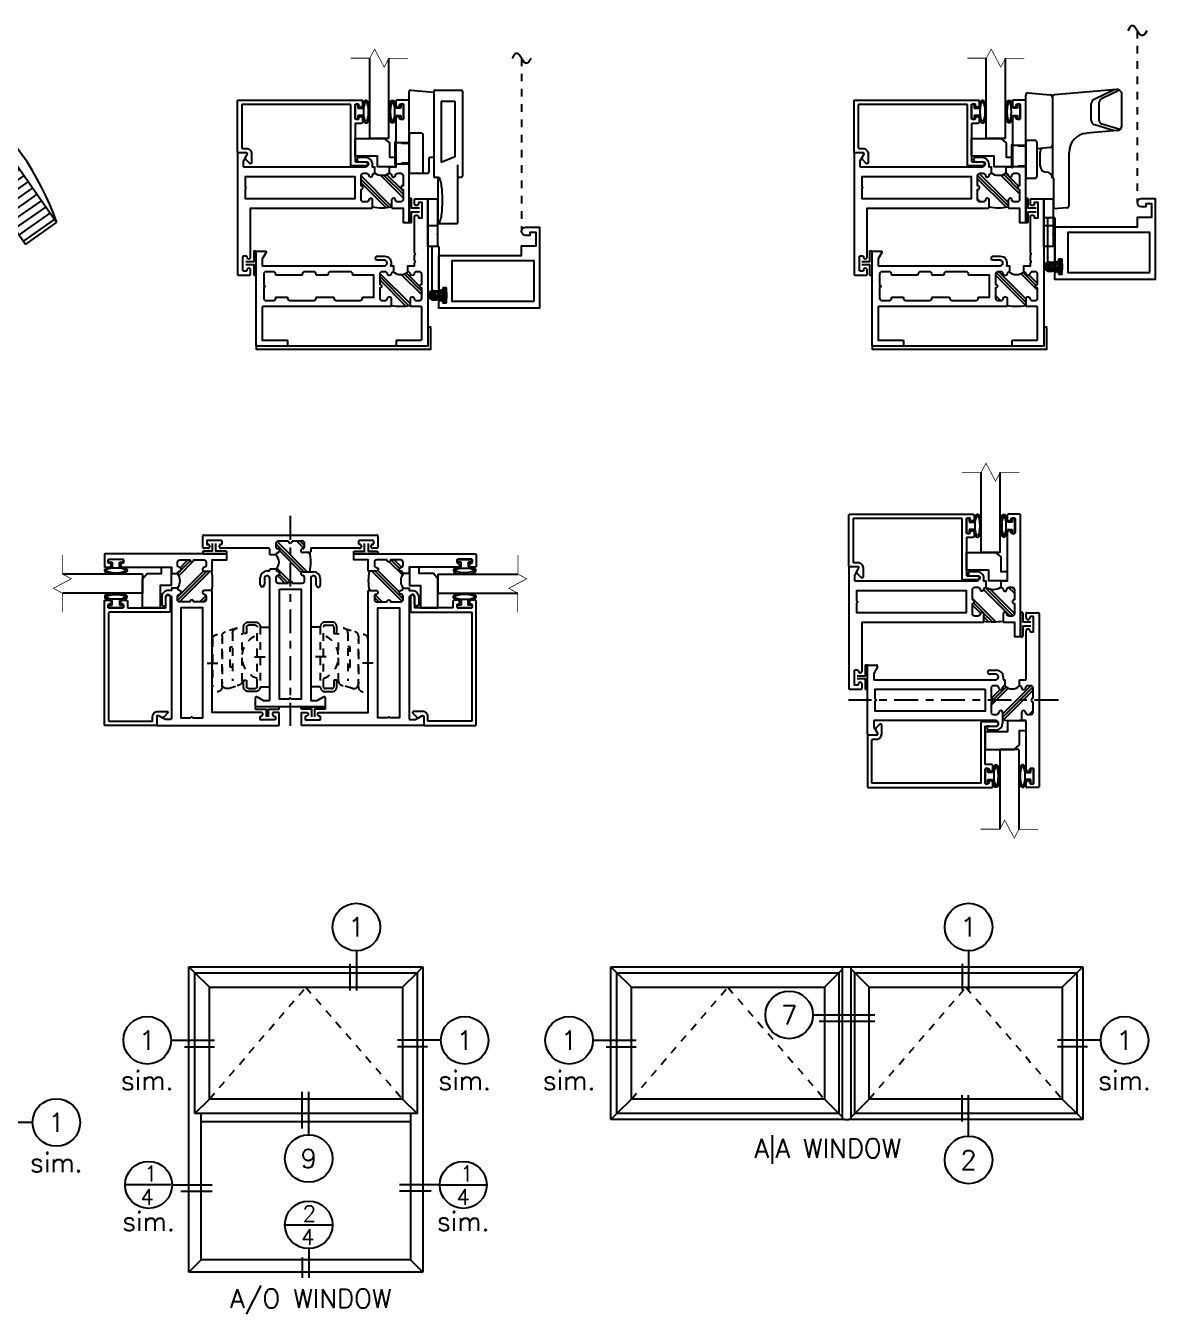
# Model space of a CAD drawing. Extents: x 0 to 55.9, y 1.3 to 38.1.
# Drawn here: x 14.38 to 29.18, y 1.28 to 18.17 of the extents above; entities that cross this region are included whole.
import ezdxf
from ezdxf.enums import TextEntityAlignment as Align

# ---------------------------------------------------------------- set-up
doc = ezdxf.new("R2010")
doc.units = 0
doc.header["$LTSCALE"] = 0.25
doc.header["$MEASUREMENT"] = 0
for name, pattern in [('CENTER', [2, 1.25, -0.25, 0.25, -0.25]), ('HIDDEN', [0.375, 0.25, -0.125]), ('HIDDEN2', [0.1875, 0.125, -0.0625])]:
    doc.linetypes.add(name, pattern=pattern)
doc.layers.get('0').update_dxf_attribs({"linetype": 'CONTINUOUS'})
for name, color, linetype in [('CL', 40, 'CENTER'), ('ELEV_FRAME', 1, 'CONTINUOUS'), ('ELEV_VENT', 5, 'CONTINUOUS'), ('ELEVATION', 7, 'CONTINUOUS'), ('FRAME', 1, 'CONTINUOUS'), ('GLASS', 7, 'CONTINUOUS'), ('LOCK', 7, 'CONTINUOUS'), ('MAGNET', 3, 'CONTINUOUS'), ('MISC', 7, 'CONTINUOUS'), ('SCREEN', 92, 'CONTINUOUS'), ('TEXT', 7, 'CONTINUOUS'), ('VENT', 5, 'CONTINUOUS'), ('YK_GLASS_STOP', 5, 'CONTINUOUS')]:
    doc.layers.add(name, color=color, linetype=linetype)
doc.styles.get("Standard").update_dxf_attribs({"font": 'simplex.shx'})

# ---------------------------------------------------------------- blocks, each defined once
blk = doc.blocks.new('05P19-BLOCK-OG')
h = blk.add_hatch()
h.set_pattern_fill('PLAST', angle=45, style=0)
h.paths.add_polyline_path([(0.006, 1.12, -1), (0.006, 1.17), (0.006, 1.302, 0.414214), (-0.025, 1.333), (-0.063, 1.333, 0.38311), (-0.094, 1.305, -0.947716), (-0.143, 1.308), (-0.143, 1.403, 0.081165), (-0.394, 1.403), (-0.394, 1.308, -0.947716), (-0.443, 1.305, 0.38311), (-0.474, 1.333), (-0.512, 1.333, 0.414214), (-0.544, 1.302), (-0.544, 1.17, -1), (-0.544, 1.12), (-0.544, 0.988, 0.414214), (-0.512, 0.957), (-0.474, 0.957, 0.38311), (-0.443, 0.985, -0.898027), (-0.394, 0.985, 0.009247), (-0.394, 0.984, 0.372543), (-0.363, 0.957, -0.436275), (-0.174, 0.957, 0.38311), (-0.143, 0.985, -0.898027), (-0.094, 0.985, 0.38311), (-0.063, 0.957), (-0.025, 0.957, 0.414214), (0.006, 0.988)])
for points in [[(-0.394, 0.984, -0.009247), (-0.394, 0.985, 0.898027), (-0.443, 0.985, -0.38311), (-0.474, 0.957), (-0.512, 0.957, -0.414214), (-0.544, 0.988), (-0.544, 1.12, 1), (-0.544, 1.17), (-0.544, 1.302, -0.414214), (-0.512, 1.333), (-0.474, 1.333, -0.38311), (-0.443, 1.305, 0.947716), (-0.394, 1.308), (-0.394, 1.403, 0.414214), (-0.404, 1.413), (-2.073, 1.413, -0.414214), (-2.084, 1.423), (-2.084, 1.852), (-1.761, 1.852, 0.414214), (-1.751, 1.862), (-1.751, 1.922, 0.414214), (-1.761, 1.932), (-2.154, 1.932, 0.414214), (-2.163, 1.922), (-2.163, 0.697, 0.414214), (-2.154, 0.687), (-2.042, 0.687, 0.57735), (-2.034, 0.702), (-2.084, 0.788), (-2.084, 0.877), (-0.483, 0.877, -1), (-0.483, 0.806), (-0.572, 0.806, 1), (-0.572, 0.752), (-0.483, 0.752, 0.536675), (-0.401, 0.877), (-0.363, 0.877), (-0.363, 0.957, -0.38311), (-0.394, 0.985)], [(-0.143, 0.984, 0.009247), (-0.143, 0.985, -0.38311), (-0.174, 0.957), (-0.174, 0.877), (-0.087, 0.877), (-0.087, 0.838, 0.317837), (-0.083, 0.833, -0.707107), (-0.083, 0.814, 0.317837), (-0.087, 0.81), (-0.087, 0.738, 0.317837), (-0.083, 0.733, -0.707107), (-0.083, 0.714, 0.317837), (-0.087, 0.71), (-0.087, 0.239, 1), (-0.037, 0.239), (-0.037, 0.25), (0.014, 0.25), (0.014, 0.05), (-0.037, 0.05), (-0.037, 0.064, 1), (-0.087, 0.064), (-0.087, 0.01, 0.414214), (-0.076, 0), (0.076, 0, 0.414214), (0.087, 0.01), (0.087, 1.922, 0.414214), (0.076, 1.932), (-0.316, 1.932, 0.414214), (-0.326, 1.922), (-0.326, 1.862, 0.414214), (-0.316, 1.852), (-0.003, 1.852, -0.414214), (0.006, 1.842), (0.006, 1.423, -0.414214), (-0.003, 1.413), (-0.134, 1.413, 0.414214), (-0.143, 1.403), (-0.143, 1.308, 0.947716), (-0.094, 1.305, -0.38311), (-0.063, 1.333), (-0.025, 1.333, -0.414214), (0.006, 1.302), (0.006, 1.17, 1), (0.006, 1.12), (0.006, 0.988, -0.414214), (-0.025, 0.957), (-0.063, 0.957, -0.38311), (-0.094, 0.985, 0.898027), (-0.143, 0.985)]]:
    blk.add_lwpolyline(points, format="xyb")
blk.add_lwpolyline([(-1.377, 0.988, -0.414214), (-1.408, 0.957), (-1.529, 0.957, -0.414214), (-1.56, 0.988), (-1.56, 0.992, 0.414214), (-1.569, 1.002), (-1.897, 1.002, 0.414214), (-1.907, 0.992), (-1.907, 0.988, -0.414214), (-1.938, 0.957), (-2.032, 0.957, -0.414214), (-2.064, 0.988), (-2.064, 1.132, 1), (-2.064, 1.162), (-2.064, 1.302, -0.414214), (-2.032, 1.333), (-1.938, 1.333, -0.414214), (-1.907, 1.302), (-1.907, 1.302), (-1.907, 1.298, 0.414214), (-1.897, 1.288), (-1.761, 1.288, 0.414214), (-1.751, 1.298), (-1.751, 1.302), (-1.751, 1.302, -0.414214), (-1.72, 1.333), (-1.408, 1.333, -0.414214), (-1.377, 1.302), (-1.377, 1.302), (-1.377, 1.298, 0.414214), (-1.367, 1.288), (-1.155, 1.288, 0.414214), (-1.145, 1.298), (-1.145, 1.302), (-1.145, 1.302, -0.414214), (-1.114, 1.333), (-0.802, 1.333, -0.414214), (-0.771, 1.302), (-0.771, 1.302), (-0.771, 1.298, 0.414214), (-0.761, 1.288), (-0.623, 1.288), (-0.623, 1.002), (-0.889, 1.002, 0.414214), (-0.898, 0.992), (-0.898, 0.988, -0.414214), (-0.93, 0.957), (-1.19, 0.957, -0.414214), (-1.221, 0.988), (-1.221, 0.992, 0.414214), (-1.23, 1.002), (-1.367, 1.002, 0.414214), (-1.377, 0.992)], format="xyb", close=True)
at = {"color": 7}
for centre, radius, start, end in [((-0.269, 0.638), 0.775, 80.7195, 99.2805), ((-0.269, 0.869), 0.129, 42.8591, 137.1409)]:
    blk.add_arc(centre, radius, start, end, dxfattribs=at)
blk = doc.blocks.new('05P11-Z-BAR')
h = blk.add_hatch()
h.set_pattern_fill('PLAST', angle=45, style=0)
h.set_pattern_definition([(45, (-0.3846, -1e-07), (-0.176777, 0.176777), []), (45, (-0.4067, 0.0221), (-0.176777, 0.176777), []), (45, (-0.4288, 0.0442), (-0.176777, 0.176777), [])])
h.paths.add_polyline_path([(0.006, 1.12, -0.414214), (-0.018, 1.145, -0.414214), (0.006, 1.17), (0.006, 1.302, 0.414214), (-0.025, 1.333), (-0.063, 1.333, 0.38311), (-0.094, 1.305, -0.947716), (-0.143, 1.308), (-0.143, 1.403, 0.087329), (-0.394, 1.403), (-0.394, 1.308, -1), (-0.443, 1.308, 0.352985), (-0.473, 1.333), (-0.512, 1.333, 0.414214), (-0.544, 1.302), (-0.544, 1.17, -0.414214), (-0.518, 1.145, -0.414214), (-0.544, 1.12), (-0.544, 0.988, 0.414214), (-0.512, 0.957), (-0.474, 0.957, 0.38311), (-0.443, 0.985, -0.898027), (-0.394, 0.985, 0.38311), (-0.363, 0.957, -0.325577), (-0.174, 0.957, 0.363634), (-0.143, 0.982, -0.947716), (-0.094, 0.985, 0.38311), (-0.063, 0.957), (-0.025, 0.957, 0.414214), (0.006, 0.988)])
blk.add_line((-0.087, 0.877), (-0.087, 0.877))
for points in [[(-2.164, 2.28, -0.414214), (-2.154, 2.29), (-2.001, 2.29, -0.414214), (-1.991, 2.28), (-1.991, 2.226, -1), (-2.041, 2.226), (-2.041, 2.23, 0.414214), (-2.051, 2.24), (-2.081, 2.24, 0.414214), (-2.091, 2.23), (-2.091, 2.05, 0.414214), (-2.081, 2.04), (-2.051, 2.04, 0.414214), (-2.041, 2.05), (-2.041, 2.051, -1), (-1.991, 2.051), (-1.991, 1.413), (-0.403, 1.413, -0.414214), (-0.394, 1.403), (-0.394, 1.306, -0.888834), (-0.443, 1.306, 0.377258), (-0.474, 1.333), (-0.512, 1.333, 0.414214), (-0.544, 1.302), (-0.544, 1.17, -1), (-0.544, 1.12), (-0.544, 0.988, 0.414214), (-0.512, 0.957), (-0.474, 0.957, 0.383109), (-0.443, 0.985, -0.898027), (-0.394, 0.985, 0.38311), (-0.363, 0.957), (-0.363, 0.877), (-0.394, 0.877), (-0.394, 0.842, -0.414214), (-0.483, 0.752), (-0.571, 0.752, -1), (-0.571, 0.806), (-0.486, 0.806, 0.859155), (-0.486, 0.877), (-2.074, 0.877, 0.414214), (-2.084, 0.867), (-2.084, 0.797, 0.131652), (-2.082, 0.792), (-2.035, 0.709, -0.577353), (-2.048, 0.687), (-2.154, 0.687, -0.414214), (-2.164, 0.697), (-2.164, 2.28)], [(-0.025, 0.957, 0.414214), (0.006, 0.988), (0.006, 1.12, -1), (0.006, 1.17), (0.006, 1.302, 0.414214), (-0.025, 1.333), (-0.063, 1.333, 0.38311), (-0.094, 1.305, -0.947716), (-0.143, 1.308), (-0.143, 1.403, -0.414214), (-0.133, 1.413), (0.006, 1.413), (0.006, 1.603), (0.086, 1.603), (0.086, 0.01, -0.414214), (0.077, 0), (-0.077, 0, -0.414214), (-0.087, 0.01), (-0.087, 0.064, -1), (-0.037, 0.064), (-0.037, 0.06, 0.414214), (-0.027, 0.05), (0.003, 0.05, 0.414214), (0.014, 0.06), (0.014, 0.24, 0.414214), (0.003, 0.25), (-0.027, 0.25, 0.414214), (-0.037, 0.24), (-0.037, 0.239, -1), (-0.087, 0.239), (-0.087, 0.877), (-0.174, 0.877), (-0.174, 0.957, 0.363634), (-0.143, 0.982, -0.947716), (-0.094, 0.985, 0.38311), (-0.063, 0.957), (-0.025, 0.957)]]:
    blk.add_lwpolyline(points, format="xyb")
blk.add_lwpolyline([(-2.063, 1.16), (-2.063, 1.288), (-0.623, 1.288), (-0.623, 1.002), (-2.063, 1.002), (-2.063, 1.129), (-2.048, 1.145)], close=True)
at = {"color": 7}
for centre, radius, start, end in [((-0.269, 0.638), 0.775, 80.7195, 99.2805), ((-0.269, 0.828), 0.16, 53.9319, 126.0681)]:
    blk.add_arc(centre, radius, start, end, dxfattribs=at)
blk = doc.blocks.new('05P05-.25in_GLASS_STOP')
for p, q in [((-0.588, 0.25), (-0.623, 0.25)), ((-0.623, 0.25), (-0.623, 0.05)), ((-0.588, 0.198), (-0.588, 0.25)), ((-0.526, 0.198), (-0.588, 0.198)), ((-0.084, 0.198), (-0.022, 0.198)), ((-0.022, 0.198), (-0.022, 0.25)), ((-0.022, 0.25), (0.013, 0.25)), ((0.013, 0.25), (0.013, 0.05)), ((-0.623, 0.05), (-0.588, 0.05)), ((-0.588, 0.05), (-0.588, 0.103)), ((-0.588, 0.103), (-0.526, 0.103)), ((-0.022, 0.103), (-0.084, 0.103)), ((-0.022, 0.05), (-0.022, 0.103)), ((0.013, 0.05), (-0.022, 0.05))]:
    blk.add_line(p, q)
blk.add_lwpolyline([(-2.048, 0.632, 0.414214), (-1.978, 0.702), (-1.978, 0.817, 0.668179), (-2.003, 0.828), (-2.053, 0.778, 0.339454), (-2.057, 0.748), (-2.035, 0.71, -0.57735), (-2.048, 0.687), (-2.153, 0.687, 0.414214), (-2.163, 0.677), (-2.163, 0.01, 0.414214), (-2.153, 0), (-0.533, 0, 0.414214), (-0.523, 0.01), (-0.523, 0.064, 0.414214), (-0.548, 0.089), (-0.549, 0.089, 0.414214), (-0.573, 0.064), (-0.573, 0.06, -0.414214), (-0.583, 0.05), (-0.608, 0.05, -0.414214), (-0.623, 0.065), (-0.623, 0.235, -0.414214), (-0.608, 0.25), (-0.583, 0.25, -0.414214), (-0.573, 0.24), (-0.573, 0.239, 0.414214), (-0.549, 0.214), (-0.548, 0.214, 0.414214), (-0.523, 0.239), (-0.523, 0.288, 0.414214), (-0.538, 0.303), (-0.613, 0.303, -0.414214), (-0.623, 0.313), (-0.623, 0.795, -0.414214), (-0.613, 0.805), (-0.474, 0.805, 0.414214), (-0.447, 0.832), (-0.447, 0.833, 0.414214), (-0.474, 0.86), (-0.668, 0.86, 0.414214), (-0.678, 0.85), (-0.678, 0.065, -0.414214), (-0.688, 0.055), (-2.098, 0.055, -0.414214), (-2.108, 0.065), (-2.108, 0.622, -0.414214), (-2.098, 0.632)], format="xyb", close=True)
at = {"extrusion": (0, 0, -1)}
blk.add_ellipse((-0.479, 0.15), major_axis=(0, 0.129), ratio=0.232303, dxfattribs=at)
blk.add_ellipse((-0.131, 0.15), major_axis=(0, 0.129), ratio=0.232303)
for points in [[(-0.526, 0.198), (-0.524, 0.219), (-0.521, 0.239), (-0.512, 0.269), (-0.508, 0.28), (-0.495, 0.294), (-0.487, 0.298), (-0.479, 0.298), (-0.468, 0.298), (-0.46, 0.292), (-0.451, 0.279), (-0.447, 0.272), (-0.437, 0.244), (-0.433, 0.215), (-0.428, 0.136), (-0.432, 0.085), (-0.444, 0.034), (-0.448, 0.022), (-0.464, 0.005), (-0.478, 0), (-0.499, 0.008), (-0.504, 0.016), (-0.512, 0.032), (-0.515, 0.041), (-0.522, 0.067), (-0.524, 0.084), (-0.526, 0.103)], [(-0.084, 0.198), (-0.086, 0.219), (-0.089, 0.239), (-0.098, 0.269), (-0.102, 0.28), (-0.115, 0.294), (-0.123, 0.298), (-0.131, 0.298), (-0.142, 0.298), (-0.15, 0.292), (-0.159, 0.279), (-0.163, 0.272), (-0.173, 0.244), (-0.177, 0.215), (-0.182, 0.136), (-0.178, 0.085), (-0.166, 0.034), (-0.162, 0.022), (-0.146, 0.005), (-0.132, 0), (-0.111, 0.008), (-0.106, 0.016), (-0.098, 0.032), (-0.095, 0.041), (-0.088, 0.067), (-0.086, 0.084), (-0.084, 0.103)]]:
    blk.add_open_spline(points, degree=3, knots=[5.075676, 5.075676, 5.075676, 5.075676, 5.596595, 5.596595, 6.055763, 6.055763, 6.283185, 6.283185, 6.283185, 6.572914, 6.572914, 6.862642, 6.862642, 7.608886, 7.608886, 8.676451, 8.676451, 9.18434, 9.18434, 9.518242, 9.518242, 9.852144, 9.852144, 10.186046, 10.186046, 10.631436, 10.631436, 10.631436, 10.631436])
blk = doc.blocks.new('PO_STRIKE_PLATE')
at = {"layer": 'MISC'}
for p, q in [((0, 0), (0, 0.625)), ((0, 0.625), (0.125, 0.625)), ((0.125, 0.625), (0.125, 0)), ((0.125, 0.27), (0, 0.27)), ((0.125, 0), (0, 0))]:
    blk.add_line(p, q, dxfattribs=at)
for p in [(0, 0.16), (0.125, 0.16)]:
    blk.add_point(p, dxfattribs=at)
blk = doc.blocks.new('CUSTODIAL_LOCK')
for p, q in [((0, 0.1232), (0, 0.2643)), ((0.0042, 0.2682), (0.0808, 0.2615)), ((0.0808, 0.2647), (0.0808, -0.0166)), ((0.0847, 0.2686), (0.1706, 0.2686)), ((0.1745, 0.2647), (0.1745, -0.0127)), ((0.1051, 0.2323), (0.1051, 0.0311)), ((0.1051, 0.2323), (0.1501, 0.2323)), ((0.1501, 0.2323), (0.1501, 0.0498)), ((0.0418, 0.1271), (0.0039, 0.1271)), ((0, 0.1232), (0, 0)), ((0.0457, 0), (0.0457, 0.1232)), ((0.0643, 0.0439), (0.0643, 0)), ((0.0808, 0.0478), (0.0682, 0.0478)), ((0.1501, 0.0498), (0.1051, 0.0311)), ((0.1596, -0.0205), (0.1596, 0.0236)), ((0.0039, -0.0039), (0.0418, -0.0039)), ((0.0418, -0.0039), (0.0603, -0.0039)), ((0.0808, -0.0166), (0.0956, -0.0166)), ((0.0956, -0.1686), (0.0956, -0.0166)), ((0.1596, -0.1647), (0.1596, -0.0205)), ((0.1635, -0.0166), (0.1706, -0.0166)), ((0.0956, -0.1686), (0.1557, -0.1686))]:
    blk.add_line(p, q)
blk.add_lwpolyline([(0.0956, -0.0166, -0.307369), (0.0989, -0.0188, -0.053794), (0.1045, -0.0389, -0.023752), (0.1071, -0.0612, -0.017007), (0.1081, -0.0926, -0.017007), (0.1071, -0.124, -0.023752), (0.1045, -0.1463, -0.053794), (0.0989, -0.1664, -0.307369), (0.0956, -0.1686, -0.307369)], format="xyb")
for centre, start, end in [((0.0039, 0.2643), 85, 180), ((0.0847, 0.2647), 90, 180), ((0.1706, 0.2647), 0, 90), ((0.0039, 0.1232), 90, 180), ((0.0418, 0.1232), 0, 90), ((0.0682, 0.0439), 90, 180), ((0.0039, 0), 180, 270), ((0.0418, 0), 270, 0), ((0.0603, 0), 270, 0), ((0.1635, -0.0205), 90, 180), ((0.1706, -0.0127), 270, 0), ((0.1557, -0.1647), 270, 0)]:
    blk.add_arc(centre, 0.00391, start, end)
blk = doc.blocks.new('CAM_HANDLE')
for p, q in [((0, 0.1162), (0, 0.2715)), ((0.0085, 0.2793), (0.0804, 0.273)), ((0.0875, 0.2652), (0.0875, 0)), ((0.298, 0.2908), (0.0946, 0.273)), ((0.29, 0.2901), (0.2238, 0.2578)), ((0.3075, 0.2886), (0.2488, 0.26)), ((0.315, 0.1716), (0.315, 0.2752)), ((0.215, 0.19), (0.215, 0.2437)), ((0.24, 0.2459), (0.24, 0.1922)), ((0.29, 0.1551), (0.226, 0.1751)), ((0.3089, 0.1592), (0.251, 0.1773)), ((0.3007, 0.156), (0.1991, 0.1471)), ((0, 0.1162), (0, 0)), ((0.0297, 0.124), (0.0078, 0.124)), ((0.0375, 0.0078), (0.0375, 0.1162)), ((0.0804, 0.1005), (0.0375, 0.0967)), ((0.142, -0.089), (0.142, 0.0848)), ((0.0475, 0.04), (0.0475, 0.0842)), ((0, 0), (0.0297, 0)), ((0.0875, 0), (0.092, 0)), ((0.092, -0.1005), (0.092, 0)), ((0.1349, -0.0968), (0.092, -0.1005))]:
    blk.add_line(p, q)
for centre, radius, start, end in [((0.0078, 0.2715), 0.00781, 85, 180), ((0.0797, 0.2652), 0.00781, 0, 85), ((0.0953, 0.2652), 0.00781, 95, 180), ((0.2306, 0.2437), 0.0156, 115.9887, 180), ((0.2556, 0.2459), 0.0156, 115.9887, 180), ((0.2994, 0.2752), 0.0156, 0, 95), ((0.2306, 0.19), 0.0156, 180, 252.6454), ((0.2556, 0.1922), 0.0156, 180, 252.6454), ((0.2994, 0.1716), 0.0156, 275, 0), ((0.2045, 0.0848), 0.0625, 95, 180), ((0.0078, 0.1162), 0.00781, 90, 180), ((0.0297, 0.1162), 0.00781, 0, 90), ((0.0675, 0.0842), 0.02, 136.0325, 180), ((0.0797, 0.1083), 0.00781, 275, 0), ((0.0297, 0.0078), 0.00781, 270, 360), ((0.0675, 0.04), 0.02, 180, 270), ((0.0675, 0), 0.02, 0, 90), ((0.1342, -0.089), 0.00781, 275, 0)]:
    blk.add_arc(centre, radius, start, end)
blk = doc.blocks.new('05P01-T-BAR')
h = blk.add_hatch()
h.set_pattern_fill('PLAST', angle=225, style=0)
h.paths.add_polyline_path([(0.006, 1.12, -0.414214), (-0.018, 1.145, -0.414214), (0.006, 1.17), (0.006, 1.302, 0.414214), (-0.024, 1.333), (-0.054, 1.333, 0.448856), (-0.093, 1.308, -1), (-0.143, 1.308, 0.363634), (-0.174, 1.333, -0.437775), (-0.362, 1.333, 0.363634), (-0.394, 1.308, -1), (-0.443, 1.308, 0.448856), (-0.483, 1.333), (-0.513, 1.333, 0.414214), (-0.543, 1.302), (-0.543, 1.17, -0.414214), (-0.518, 1.145, -0.414214), (-0.543, 1.12), (-0.543, 0.988, 0.414214), (-0.513, 0.957), (-0.483, 0.957), (-0.473, 0.957, 0.352985), (-0.443, 0.982, -1), (-0.394, 0.982), (-0.394, 0.887, 0.081165), (-0.143, 0.887), (-0.143, 0.982, -1), (-0.093, 0.982, 0.352985), (-0.064, 0.957), (-0.054, 0.957), (-0.024, 0.957, 0.414214), (0.006, 0.988)])
for p, q in [((-0.087, 2.226), (-0.087, 2.28)), ((-0.076, 2.29), (0.076, 2.29)), ((-0.061, 2.201), (-0.062, 2.201)), ((-0.037, 2.23), (-0.037, 2.226)), ((0.003, 2.24), (-0.027, 2.24)), ((0.013, 2.05), (0.013, 2.23)), ((0.086, 2.28), (0.086, 0.01)), ((-0.087, 1.423), (-0.087, 2.051)), ((-0.062, 2.076), (-0.061, 2.076)), ((-0.037, 2.051), (-0.037, 2.05)), ((-0.027, 2.04), (0.003, 2.04)), ((-2.163, 0.697), (-2.163, 1.593)), ((-2.153, 1.603), (-2.047, 1.603)), ((-2.035, 1.581), (-2.083, 1.496)), ((-0.564, 1.538), (-0.475, 1.538)), ((-2.083, 1.496), (-2.083, 1.423)), ((-2.073, 1.413), (-0.483, 1.413)), ((-0.59, 1.511), (-0.59, 1.512)), ((-0.483, 1.484), (-0.563, 1.484)), ((-0.447, 1.449), (-0.447, 1.449)), ((-0.385, 1.448), (-0.385, 1.423)), ((-0.375, 1.413), (-0.362, 1.413)), ((-0.362, 1.333), (-0.362, 1.413)), ((-0.174, 1.333), (-0.174, 1.413)), ((-0.174, 1.413), (-0.096, 1.413)), ((-0.543, 1.302), (-0.543, 1.17)), ((-0.483, 1.333), (-0.513, 1.333)), ((-0.024, 1.333), (-0.054, 1.333)), ((0.006, 1.17), (0.006, 1.302)), ((-0.543, 1.12), (-0.543, 0.988)), ((0.006, 0.988), (0.006, 1.12)), ((-2.083, 0.867), (-2.083, 0.794)), ((-0.483, 0.877), (-2.073, 0.877)), ((-0.513, 0.957), (-0.483, 0.957)), ((-0.483, 0.957), (-0.474, 0.957)), ((-0.394, 0.982), (-0.394, 0.842)), ((-0.143, 0.887), (-0.143, 0.982)), ((-0.096, 0.877), (-0.133, 0.877)), ((-0.087, 0.239), (-0.087, 0.867)), ((-0.062, 0.957), (-0.054, 0.957)), ((-0.054, 0.957), (-0.024, 0.957)), ((-2.047, 0.687), (-2.153, 0.687)), ((-2.083, 0.794), (-2.035, 0.71)), ((-0.598, 0.779), (-0.598, 0.779)), ((-0.484, 0.752), (-0.572, 0.752)), ((-0.571, 0.806), (-0.483, 0.806)), ((-0.447, 0.841), (-0.447, 0.842)), ((-0.061, 0.214), (-0.062, 0.214)), ((-0.037, 0.24), (-0.037, 0.239)), ((0.003, 0.25), (-0.027, 0.25)), ((0.013, 0.06), (0.013, 0.24)), ((-0.087, 0.01), (-0.087, 0.064)), ((0.076, 0), (-0.076, 0)), ((-0.062, 0.089), (-0.061, 0.089)), ((-0.037, 0.064), (-0.037, 0.06)), ((-0.027, 0.05), (0.003, 0.05))]:
    blk.add_line(p, q)
blk.add_lwpolyline([(-0.623, 1.288), (-0.623, 1.002), (-2.063, 1.002), (-2.063, 1.13), (-2.048, 1.145), (-2.063, 1.16), (-2.063, 1.288)], close=True)
for centre, radius, start, end in [((-0.076, 2.28), 0.01, 90, 180), ((-0.062, 2.226), 0.0249, 180, 270), ((-0.061, 2.226), 0.0249, 270, 360), ((-0.027, 2.23), 0.01, 90, 180), ((0.003, 2.23), 0.01, 0, 90), ((0.076, 2.28), 0.01, 0, 90), ((-0.062, 2.051), 0.0249, 90, 180), ((-0.061, 2.051), 0.0249, 360, 90), ((-0.027, 2.05), 0.01, 180, 270), ((0.003, 2.05), 0.01, 270, 0), ((-2.153, 1.593), 0.01, 90, 180), ((-2.047, 1.588), 0.015, 330, 90), ((-0.564, 1.512), 0.0265, 90, 180), ((-0.475, 1.448), 0.09, 0, 90), ((-2.073, 1.423), 0.01, 180, 270), ((-0.563, 1.511), 0.027, 180, 270), ((-0.483, 1.449), 0.0355, 270, 0), ((-0.483, 1.449), 0.035, 0, 90), ((-0.375, 1.423), 0.01, 180, 270), ((-0.096, 1.423), 0.01, 270, 0), ((-0.513, 1.302), 0.031, 90, 180), ((-0.474, 1.303), 0.031, 8.9927, 105.6855), ((-0.418, 1.308), 0.025, 180, 0), ((-0.363, 1.302), 0.031, 88.9185, 168.8505), ((-0.174, 1.302), 0.031, 11.1495, 91.0815), ((-0.118, 1.308), 0.025, 180, 0), ((-0.063, 1.303), 0.031, 74.3145, 171.0073), ((-0.024, 1.302), 0.031, 0, 90), ((-0.543, 1.145), 0.025, 0, 90), ((-0.543, 1.145), 0.025, 270, 360), ((0.006, 1.145), 0.025, 90, 180), ((0.006, 1.145), 0.025, 180, 270), ((-2.073, 0.867), 0.01, 90, 180), ((-0.513, 0.988), 0.031, 180, 270), ((-0.483, 0.842), 0.0355, 0, 90), ((-0.474, 0.988), 0.031, 268.9185, 348.8505), ((-0.418, 0.982), 0.025, 0, 180), ((-0.118, 0.982), 0.025, 0, 180), ((-0.133, 0.887), 0.01, 180, 270), ((-0.096, 0.867), 0.01, 0, 90), ((-0.063, 0.988), 0.031, 191.1495, 271.0815), ((-0.024, 0.988), 0.031, 270, 0), ((-2.153, 0.697), 0.01, 180, 270), ((-2.047, 0.702), 0.015, 270, 30), ((-0.571, 0.779), 0.027, 90, 180), ((-0.572, 0.779), 0.0265, 180, 270), ((-0.484, 0.842), 0.09, 270, 360), ((-0.483, 0.841), 0.035, 270, 0), ((-0.062, 0.239), 0.0249, 180, 270), ((-0.061, 0.239), 0.0249, 270, 0), ((-0.027, 0.24), 0.01, 90, 180), ((0.003, 0.24), 0.01, 0, 90), ((-0.062, 0.064), 0.0249, 90, 180), ((-0.076, 0.01), 0.01, 180, 270), ((-0.061, 0.064), 0.0249, 0, 90), ((-0.027, 0.06), 0.01, 180, 270), ((0.003, 0.06), 0.01, 270, 360), ((0.076, 0.01), 0.01, 270, 0)]:
    blk.add_arc(centre, radius, start, end)
at = {"color": 7}
for centre, radius, start, end in [((-0.268, 1.42), 0.128, 222.7148, 317.2852), ((-0.268, 1.652), 0.775, 260.7195, 279.2805)]:
    blk.add_arc(centre, radius, start, end, dxfattribs=at)
blk = doc.blocks.new('4-BAR_HINGE')
for p, q in [((0.248, -1.119), (0.123, -1.119)), ((0.248, -1.901), (0.123, -1.901))]:
    blk.add_line(p, q)
at = {"linetype": 'HIDDEN', "ltscale": 0.75}
for p, q in [((0.248, -1.119), (0.248, -1.901)), ((0.288, -1.901), (0.288, -1.119)), ((0.401, -1.054), (0.313, -1.054)), ((0.313, -1.094), (0.401, -1.094)), ((0.426, -1.119), (0.426, -1.204)), ((0.466, -1.204), (0.466, -1.119)), ((0.556, -1.136), (0.701, -1.178)), ((0.426, -1.204), (0.466, -1.204)), ((0.486, -1.823), (0.486, -1.198)), ((0.611, -1.198), (0.611, -1.823)), ((0.748, -1.239), (0.748, -1.864)), ((0.748, -1.904), (0.748, -1.279)), ((0.873, -1.279), (0.873, -1.904)), ((0.641, -1.377), (0.611, -1.377)), ((0.641, -1.644), (0.641, -1.377)), ((0.611, -1.644), (0.641, -1.644)), ((0.466, -1.816), (0.426, -1.816)), ((0.426, -1.816), (0.426, -1.901)), ((0.466, -1.901), (0.466, -1.816)), ((0.401, -1.926), (0.313, -1.926)), ((0.313, -1.966), (0.401, -1.966)), ((0.67, -1.924), (0.526, -1.881))]:
    blk.add_line(p, q, dxfattribs=at)
at = {"linetype": 'Continuous'}
for p, q in [((0.324, -1.51), (0.183, -1.51)), ((0.943, -1.591), (0.802, -1.591))]:
    blk.add_line(p, q, dxfattribs=at)
at = {"linetype": 'HIDDEN', "ltscale": 0.75}
for centre, radius, start, end in [((0.313, -1.119), 0.065, 90, 180), ((0.313, -1.119), 0.025, 90, 180), ((0.401, -1.119), 0.065, 360, 90), ((0.401, -1.119), 0.025, 0, 90), ((0.548, -1.198), 0.0625, 0, 180), ((0.686, -1.239), 0.062, 0, 75.7192), ((0.181, -1.51), 0.305, 290.4553, 69.5447), ((0.81, -1.279), 0.0625, 0, 180), ((0.548, -1.823), 0.0625, 180, 0), ((0.313, -1.901), 0.065, 180, 270), ((0.313, -1.901), 0.025, 180, 270), ((0.401, -1.901), 0.065, 270, 0), ((0.401, -1.901), 0.025, 270, 0), ((0.686, -1.864), 0.062, 255.5579, 0), ((0.81, -1.904), 0.0625, 180, 0)]:
    blk.add_arc(centre, radius, start, end, dxfattribs=at)
blk = doc.blocks.new('ROTO-KNOB')
for p, q in [((1.219, 1.039), (1.628, 1.326)), ((1.247, 0.998), (1.657, 1.285)), ((1.305, 0.916), (1.714, 1.203)), ((2.775, -0.312), (1.628, 1.326)), ((2.366, -0.599), (1.219, 1.039)), ((1.362, 0.834), (1.772, 1.121)), ((1.419, 0.752), (1.829, 1.039)), ((1.477, 0.671), (1.886, 0.957)), ((1.534, 0.589), (1.944, 0.875)), ((1.591, 0.507), (2.001, 0.793)), ((1.649, 0.425), (2.058, 0.712)), ((1.249, 0.298), (1.577, 0.527)), ((1.706, 0.343), (2.116, 0.63)), ((1.763, 0.261), (2.173, 0.548)), ((0.662, -0.037), (1.196, 0.338)), ((1.821, 0.179), (2.23, 0.466)), ((1.878, 0.097), (2.288, 0.384)), ((1.218, 0.334), (1.706, -0.361)), ((1.68, -0.317), (1.249, 0.298)), ((1.936, 0.015), (2.345, 0.302)), ((1.993, -0.067), (2.402, 0.22)), ((2.05, -0.149), (2.46, 0.138)), ((2.108, -0.231), (2.517, 0.056)), ((0.649, -0.277), (0.649, -0.062)), ((1.68, -0.317), (2.007, -0.087)), ((2.165, -0.312), (2.575, -0.026)), ((2.222, -0.394), (2.632, -0.108)), ((0.087, -0.307), (0.555, -0.307)), ((0.087, -0.994), (0.087, -0.307)), ((0.587, -0.307), (0.555, -0.307)), ((0.616, -0.309), (0.587, -0.307)), ((0.616, -0.309), (1.682, -0.368)), ((2.28, -0.476), (2.689, -0.189)), ((2.337, -0.558), (2.747, -0.271)), ((2.366, -0.599), (2.775, -0.312)), ((0.587, -0.338), (0.587, -0.963)), ((1.712, -0.379), (1.712, -0.963)), ((0.555, -0.994), (0.087, -0.994)), ((1.68, -0.994), (0.555, -0.994))]:
    blk.add_line(p, q)
for centre, radius, start, end in [((-0.666, -1.502), 3.641, 19.0608, 50.9392), ((1.205, 0.325), 0.0156, 35.0463, 125.0463), ((0.68, -0.062), 0.0313, 125.0463, 180), ((0.555, -0.338), 0.0312, 0, 90), ((0.618, -0.277), 0.0313, 266.8202, 0), ((1.68, -0.399), 0.0312, 0, 86.8202), ((1.68, -0.379), 0.0312, 0, 35.0463), ((0.555, -0.963), 0.0312, 270, 0), ((1.68, -0.963), 0.0312, 270, 0)]:
    blk.add_arc(centre, radius, start, end)
blk = doc.blocks.new('*U103')
blk.add_blockref('ROTO-KNOB', (0, 0))
blk = doc.blocks.new('A$C4B057A47')
at = {"layer": 'MAGNET'}
for p, q in [((0, 0.144), (0, 0)), ((0, 0.144), (0.65, 0.144)), ((0, 0.05), (0.65, 0.05)), ((0, 0), (0.65, 0)), ((0.65, 0.144), (0.65, 0))]:
    blk.add_line(p, q, dxfattribs=at)
blk = doc.blocks.new('Screen Break Line')
at = {"layer": 'SCREEN'}
blk.add_lwpolyline([(0.127, -0.003), (0.097, -0.046, -0.530591), (0.03, -0.046), (-0.03, 0.046, 0.567229), (-0.099, 0.043), (-0.123, -0.003)], format="xyb", dxfattribs=at)
blk = doc.blocks.new('A$C3E2104E7')
at = {"layer": 'SCREEN'}
blk.add_lwpolyline([(0.025, 0.103), (0.025, 0.103, -0.414214), (0.05, 0.078), (0.05, 0.077, 0.414214), (0.06, 0.067), (0.09, 0.067, 0.414214), (0.1, 0.077), (0.1, 0.257, 0.414214), (0.09, 0.267), (0.06, 0.267, 0.414214), (0.05, 0.257), (0.05, 0.253, -0.414214), (0.025, 0.228), (0.025, 0.228, -0.414214), (0, 0.253), (0, 0.69), (1.083, 0.69), (1.083, 0.817), (1.273, 0.817), (1.273, 0.992), (1.193, 0.992), (1.193, 0.952), (1.138, 0.952, -1), (1.138, 1.062), (1.318, 1.062), (1.318, 0), (0, 0), (0, 0.078, -0.414214)], format="xyb", close=True, dxfattribs=at)
blk.add_lwpolyline([(1.248, 0.09), (1.248, 0.617), (0.17, 0.617), (0.17, 0.09)], close=True, dxfattribs=at)
blk = doc.blocks.new('*U201')
h = blk.add_hatch(color=7)
h.dxf.hatch_style = 1
h.paths.add_polyline_path([(-0.062, 0.162), (-0.052, 0.04, -0.439382), (-0.059, 0.032), (-0.087, 0.032, 0.414214), (-0.094, 0.025), (-0.094, 0.007, 0.414214), (-0.087, 0), (-0.04, 0), (-0.034, -0.006), (0.036, -0.006), (0.036, 0), (-0.034, 0), (-0.04, 0.006), (-0.085, 0.006, -0.414214), (-0.088, 0.009), (-0.088, 0.022, -0.414214), (-0.085, 0.026), (-0.059, 0.026, 0.439382), (-0.046, 0.04), (-0.056, 0.162, -1.000618), (0.058, 0.161), (0.058, 0.153), (0.047, 0.039, 0.414459), (0.06, 0.026), (0.086, 0.026, -0.414214), (0.09, 0.022), (0.09, 0.009, -0.414214), (0.086, 0.006), (-0.034, 0.006), (-0.034, 0), (0.089, 0, 0.414214), (0.096, 0.007), (0.096, 0.025, 0.414214), (0.089, 0.032), (0.06, 0.032, -0.414214), (0.053, 0.039), (0.064, 0.162, 1.000093)])
h = blk.add_hatch()
h.set_pattern_fill('GRAVEL', scale=0.0625)
h.set_pattern_definition([(228.0128, (-0.0139906, 0.0885), (-0.5, -0.5625), [0.0084085, -0.832443]), (184.9697, (-0.0196156, 0.08225), (0.75, 0.0625), [0.0144292, -1.4284953]), (132.5104, (-0.0339906, 0.081), (0.625, -0.6875), [0.0101742, -1.007252]), (267.2737, (-0.0583656, 0.065375), (0.0625, 1.25), [0.01314, -1.3008474]), (292.8337, (-0.0589906, 0.05225), (-0.3125, 0.75), [0.0128847, -1.2755858]), (357.2737, (-0.0539906, 0.040375), (-1.25, 0.0625), [0.01314, -1.3008474]), (37.6942, (-0.0408656, 0.03975), (-0.8125, -0.625), [0.0173768, -1.720303]), (72.2553, (-0.0271156, 0.050375), (0.4375, 1.375), [0.0164055, -1.624145]), (121.4296, (-0.0221156, 0.066), (-0.5, 0.8125), [0.0131844, -1.3052546]), (175.2364, (-0.0289906, 0.07725), (0.6875, -0.0625), [0.015052, -0.7375477]), (222.3974, (-0.0439906, 0.0785), (-0.75, -0.6875), [0.0194655, -1.927086]), (138.814, (0.0035094, 0.06475), (-0.4375, 0.375), [0.006644, -0.6577403]), (171.4692, (-0.0014906, 0.069125), (0.8125, -0.125), [0.0126398, -1.2513445]), (225, (-0.01399, 0.071), (-7e-18, -0.0625), [0.008839, -0.07955]), (203.1986, (-0.0183656, 0.0785), (0.3125, 0.125), [0.00476, -0.471226]), (291.8014, (-0.02274, 0.076625), (-0.0625, 0.1875), [0.0067314, -0.329841]), (30.964, (-0.020241, 0.070375), (0.1875, 0.125), [0.010933, -0.3535014]), (161.565, (-0.010866, 0.076), (0.125, -0.0625), [0.007906, -0.189737]), (16.3895, (-0.0589906, 0.076625), (0.625, 0.1875), [0.011075, -1.0964278]), (70.3462, (-0.0483656, 0.07975), (-0.25, -0.6875), [0.0092913, -0.919838]), (293.1986, (-0.0108656, 0.0885), (-0.125, 0.3125), [0.00952, -0.466466]), (343.6105, (-0.0071156, 0.07975), (-0.625, 0.1875), [0.011075, -1.0964278]), (339.444, (-0.0589906, 0.037875), (-0.3125, 0.125), [0.01068, -0.52332]), (294.7751, (-0.0489906, 0.034125), (-0.3125, 0.6875), [0.0089486, -0.8859152]), (66.8014, (-0.0102406, 0.026), (0.125, 0.3125), [0.0095197, -0.466466]), (17.354, (-0.0064906, 0.03475), (-0.8125, -0.25), [0.010477, -1.037214]), (69.444, (-0.0408656, 0.026), (-0.125, -0.3125), [0.00534, -0.52866]), (101.31, (-0.01399, 0.026), (-0.0625, 0.25), [0.003187, -0.315502]), (165.964, (-0.014616, 0.029125), (0.1875, -0.0625), [0.012885, -0.244809]), (186.009, (-0.0271156, 0.03225), (0.625, 0.0625), [0.0119406, -1.1821202]), (303.69, (-0.02024, 0.06475), (-0.0625, 0.125), [0.009014, -0.216333]), (353.1572, (-0.0152406, 0.05725), (1.0625, -0.125), [0.0157371, -1.5579727]), (60.9454, (0.0003844, 0.055375), (-0.25, -0.4375), [0.0064347, -0.637042]), (90, (0.00351, 0.061), (-0.0625, 0.0625), [0.00375, -0.05875]), (120.2564, (-0.0283656, 0.034125), (0.25, -0.4375), [0.0086827, -0.859595]), (48.0128, (-0.0327406, 0.041625), (0.5, 0.5625), [0.016817, -0.8240345]), (0, (-0.02149, 0.054125), (0.0625, 0.0625), [0.01625, -0.04625]), (325.3048, (-0.0052406, 0.054125), (0.625, -0.4375), [0.009882, -0.9783296]), (254.0546, (0.0028844, 0.0485), (-0.0625, -0.25), [0.0091, -0.445907]), (207.646, (0.0003844, 0.03975), (-1.1875, -0.625), [0.0148166, -1.4668421]), (175.4261, (-0.0127406, 0.032875), (-0.8125, 0.0625), [0.015675, -1.551817])])
h.paths.add_polyline_path([(-0.046, 0.04, -0.439382), (-0.059, 0.026), (0.06, 0.026, -0.414459), (0.047, 0.039), (0.058, 0.153), (0.058, 0.162, 1.088328), (-0.056, 0.151)])
h = blk.add_hatch(color=7)
h.dxf.hatch_style = 1
h.paths.add_polyline_path([(0.086, 0.006, 0.414214), (0.09, 0.009), (0.09, 0.022, 0.414214), (0.086, 0.026), (-0.059, 0.026), (-0.085, 0.026, 0.414214), (-0.088, 0.022), (-0.088, 0.009, 0.414214), (-0.085, 0.006), (-0.04, 0.006), (-0.034, 0), (-0.034, 0.006)])
for p, q in [((-0.094, 0.007), (-0.094, 0.025)), ((-0.088, 0.022), (-0.088, 0.009)), ((-0.087, 0.032), (-0.059, 0.032)), ((-0.087, 0), (-0.04, 0)), ((-0.059, 0.026), (-0.085, 0.026)), ((-0.085, 0.006), (-0.04, 0.006)), ((-0.062, 0.162), (-0.052, 0.039)), ((-0.059, 0.026), (0.086, 0.026)), ((-0.056, 0.162), (-0.046, 0.04)), ((-0.034, 0), (-0.04, 0.006)), ((-0.034, -0.006), (-0.04, 0)), ((-0.034, 0.006), (0.086, 0.006)), ((-0.034, 0), (-0.034, 0.006)), ((-0.034, 0), (0.089, 0)), ((0.036, -0.006), (0.036, 0)), ((0.058, 0.153), (0.047, 0.039)), ((0.064, 0.162), (0.053, 0.039)), ((0.058, 0.161), (0.058, 0.153)), ((0.06, 0.032), (0.089, 0.032)), ((0.09, 0.009), (0.09, 0.022)), ((0.096, 0.025), (0.096, 0.007)), ((0.036, -0.006), (-0.034, -0.006))]:
    blk.add_line(p, q)
for centre, radius, start, end in [((0.001, 0.162), 0.063, 0, 180), ((0.001, 0.161), 0.057, 359.3779, 179.3779), ((-0.087, 0.025), 0.007, 90, 180), ((-0.087, 0.007), 0.007, 180, 270), ((-0.085, 0.022), 0.0035, 90, 180), ((-0.085, 0.009), 0.0035, 180, 270), ((-0.059, 0.039), 0.013, 270, 4.8793), ((-0.059, 0.039), 0.007, 270, 4.8793), ((0.06, 0.039), 0.013, 180, 270), ((0.06, 0.039), 0.007, 180, 270.0001), ((0.086, 0.009), 0.0035, 270, 0), ((0.089, 0.007), 0.007, 270, 0)]:
    blk.add_arc(centre, radius, start, end)
at = {"extrusion": (0, 0, -1)}
for centre, radius in [((-0.086, 0.022), 0.0035), ((-0.089, 0.025), 0.007)]:
    blk.add_arc(centre, radius, 90, 180, dxfattribs=at)

msp = doc.modelspace()

# ---------------------------------------------------------------- linework, layer by layer
at = {"color": 7}
for p, q in [((19.219, 16.347), (19.219, 16.643)), ((19.229, 16.347), (19.229, 16.643)), ((19.402, 16.635), (19.229, 16.635)), ((19.402, 16.355), (19.402, 16.635)), ((27.299, 16.312), (27.299, 16.608)), ((27.309, 16.312), (27.309, 16.608)), ((27.482, 16.6), (27.309, 16.6)), ((27.482, 16.319), (27.482, 16.6)), ((19.402, 16.355), (19.229, 16.355)), ((27.482, 16.319), (27.309, 16.319))]:
    msp.add_line(p, q, dxfattribs=at)
at = {"color": 7, "linetype": 'HIDDEN2', "ltscale": 0.25}
for p, q in [((19.402, 16.625), (19.229, 16.625)), ((27.482, 16.59), (27.309, 16.59)), ((19.402, 16.365), (19.229, 16.365)), ((27.482, 16.329), (27.309, 16.329))]:
    msp.add_line(p, q, dxfattribs=at)
at = {"color": 7}
for centre, start, end in [((19.224, 16.643), 0, 180), ((27.304, 16.608), 0, 180), ((19.224, 16.347), 180, 0), ((27.304, 16.312), 180, 0)]:
    msp.add_arc(centre, 0.005, start, end, dxfattribs=at)
at = {"layer": 'CL'}
for p, q in [((17.845, 11.744), (17.845, 8.994)), ((27.91, 9.331), (25.16, 9.331))]:
    msp.add_line(p, q, dxfattribs=at)
at = {"layer": 'ELEV_FRAME'}
for p, q in [((16.517, 5.836), (16.595, 5.759)), ((16.517, 5.836), (19.583, 5.836)), ((16.517, 1.836), (16.517, 5.836)), ((19.506, 5.759), (19.583, 5.836)), ((19.583, 5.836), (19.583, 1.836)), ((22.047, 5.836), (25.112, 5.836)), ((22.047, 3.836), (22.047, 5.836)), ((22.047, 5.836), (22.124, 5.759)), ((25.035, 5.759), (25.081, 5.805)), ((25.081, 3.836), (25.081, 5.836)), ((25.112, 5.836), (25.164, 5.836)), ((25.164, 5.836), (28.23, 5.836)), ((25.195, 3.836), (25.195, 5.836)), ((25.195, 5.805), (25.241, 5.759)), ((28.152, 5.759), (28.23, 5.836)), ((28.23, 5.836), (28.23, 3.836)), ((16.678, 1.997), (16.678, 3.913)), ((19.422, 3.913), (19.422, 1.997)), ((22.047, 3.836), (22.124, 3.913)), ((25.081, 3.867), (25.035, 3.913)), ((25.195, 3.867), (25.241, 3.913)), ((28.23, 3.836), (28.152, 3.913)), ((25.112, 3.836), (22.047, 3.836)), ((25.112, 3.836), (25.164, 3.836)), ((28.23, 3.836), (25.164, 3.836)), ((16.517, 1.836), (16.678, 1.997)), ((19.422, 1.997), (16.678, 1.997)), ((19.422, 1.997), (19.583, 1.836)), ((19.583, 1.836), (16.517, 1.836))]:
    msp.add_line(p, q, dxfattribs=at)
at = {"layer": 'ELEV_VENT'}
for p, q in [((16.785, 5.568), (16.595, 5.759)), ((19.315, 5.568), (19.506, 5.759)), ((22.315, 5.568), (22.124, 5.759)), ((24.844, 5.568), (25.035, 5.759)), ((25.432, 5.568), (25.241, 5.759)), ((27.962, 5.568), (28.152, 5.759)), ((16.785, 4.104), (16.595, 3.913)), ((19.315, 4.104), (19.506, 3.913)), ((22.315, 4.104), (22.124, 3.913)), ((24.844, 4.104), (25.035, 3.913)), ((25.432, 4.104), (25.241, 3.913)), ((27.962, 4.104), (28.152, 3.913))]:
    msp.add_line(p, q, dxfattribs=at)
for points in [[(16.595, 3.913), (16.595, 5.759), (19.506, 5.759), (19.506, 3.913)], [(22.124, 3.913), (22.124, 5.759), (25.035, 5.759), (25.035, 3.913)], [(25.241, 3.913), (25.241, 5.759), (28.152, 5.759), (28.152, 3.913)], [(16.785, 4.104), (16.785, 5.568), (19.315, 5.568), (19.315, 4.104)], [(22.315, 4.104), (22.315, 5.568), (24.844, 5.568), (24.844, 4.104)], [(25.432, 4.104), (25.432, 5.568), (27.962, 5.568), (27.962, 4.104)]]:
    msp.add_lwpolyline(points, close=True, dxfattribs=at)
at = {"layer": 'ELEVATION'}
for p, q in [((16.281, 2.979), (15.68, 2.979)), ((16.296, 2.979), (16.822, 2.979)), ((16.411, 2.896), (16.822, 2.896)), ((19.804, 2.979), (19.278, 2.979)), ((19.69, 2.896), (19.278, 2.896)), ((19.819, 2.979), (20.42, 2.979)), ((17.786, 2.456), (18.386, 2.456))]:
    msp.add_line(p, q, dxfattribs=at)
for centre in [(15.988, 2.979), (20.112, 2.979)]:
    msp.add_circle(centre, 0.308, dxfattribs=at)
at = {"layer": 'FRAME'}
msp.add_line((19.422, 3.806), (16.678, 3.806), dxfattribs=at)
at = {"layer": 'GLASS', "color": 7, "linetype": 'Continuous'}
for p, q in [((18.886, 16.691), (18.886, 17.736)), ((19.136, 16.691), (19.136, 17.739)), ((26.966, 16.691), (26.966, 17.736)), ((27.216, 16.691), (27.216, 17.739)), ((26.898, 11.266), (26.898, 12.312)), ((27.148, 11.266), (27.148, 12.315)), ((15.909, 10.982), (14.861, 10.982)), ((19.78, 10.982), (20.828, 10.982)), ((15.909, 10.732), (14.864, 10.732)), ((19.78, 10.732), (20.826, 10.732)), ((27.143, 8.686), (27.143, 7.64)), ((27.393, 8.686), (27.393, 7.637))]:
    msp.add_line(p, q, dxfattribs=at)
at = {"layer": 'GLASS'}
for p, q in [((19.136, 16.691), (18.886, 16.691)), ((27.216, 16.691), (26.966, 16.691)), ((27.148, 11.266), (26.898, 11.266)), ((15.909, 10.982), (15.909, 10.732)), ((19.78, 10.982), (19.78, 10.732)), ((27.393, 8.686), (27.143, 8.686))]:
    msp.add_line(p, q, dxfattribs=at)
at = {"layer": 'MISC', "linetype": 'HIDDEN'}
for p, q in [((16.785, 4.104), (18.05, 5.568)), ((18.05, 5.568), (19.315, 4.104)), ((22.315, 4.104), (23.579, 5.568)), ((23.579, 5.568), (24.844, 4.104)), ((25.432, 4.104), (26.697, 5.568)), ((26.697, 5.568), (27.962, 4.104))]:
    msp.add_line(p, q, dxfattribs=at)
at = {"layer": 'MISC', "const_width": 0.0094}
for points in [[(18.636, 17.742), (18.886, 17.742), (18.95, 17.86), (19.075, 17.625), (19.136, 17.739), (19.386, 17.739)], [(26.716, 17.742), (26.966, 17.742), (27.03, 17.86), (27.155, 17.625), (27.216, 17.739), (27.466, 17.739)], [(26.648, 12.317), (26.898, 12.317), (26.962, 12.435), (27.087, 12.2), (27.148, 12.315), (27.398, 12.315)], [(14.858, 10.482), (14.858, 10.732), (14.74, 10.796), (14.975, 10.921), (14.861, 10.982), (14.861, 11.232)], [(20.826, 10.482), (20.826, 10.732), (20.708, 10.796), (20.943, 10.921), (20.828, 10.982), (20.828, 11.232)], [(26.893, 7.64), (27.143, 7.64), (27.207, 7.758), (27.332, 7.523), (27.393, 7.637), (27.643, 7.637)]]:
    msp.add_lwpolyline(points, dxfattribs=at)
at = {"layer": 'MISC', "linetype": 'Continuous'}
for points in [[(19.229, 16.318), (18.987, 16.318), (18.987, 16.459), (18.693, 16.459), (18.693, 16.691), (19.075, 16.691)], [(19.075, 16.691), (19.144, 16.632), (19.144, 16.443), (19.229, 16.443)], [(27.309, 16.318), (27.067, 16.318), (27.067, 16.459), (26.773, 16.459), (26.773, 16.691), (27.156, 16.691)], [(27.156, 16.691), (27.224, 16.632), (27.224, 16.443), (27.309, 16.443)], [(27.241, 10.893), (26.999, 10.893), (26.999, 11.035), (26.705, 11.035), (26.705, 11.266), (27.087, 11.266)], [(27.087, 11.266), (27.156, 11.207), (27.156, 11.018), (27.241, 11.018)], [(16.282, 11.076), (16.282, 10.833), (16.14, 10.833), (16.14, 10.54), (15.909, 10.54), (15.909, 10.922)], [(15.909, 10.922), (15.968, 10.99), (16.157, 10.99), (16.157, 11.076)], [(19.407, 11.076), (19.407, 10.833), (19.549, 10.833), (19.549, 10.54), (19.78, 10.54), (19.78, 10.922)], [(19.78, 10.922), (19.721, 10.99), (19.532, 10.99), (19.532, 11.076)], [(27.487, 9.059), (27.244, 9.059), (27.244, 8.917), (26.951, 8.917), (26.951, 8.686), (27.333, 8.686)], [(27.333, 8.686), (27.401, 8.745), (27.401, 8.934), (27.487, 8.934)]]:
    msp.add_lwpolyline(points, dxfattribs=at)
for points in [[(19.537, 15.777), (19.435, 15.777), (19.435, 15.893, 0.414214), (19.425, 15.903), (19.412, 15.903, 0.414214), (19.402, 15.893), (19.402, 15.597, 0.414214), (19.412, 15.587)], [(27.617, 15.777), (27.515, 15.777), (27.515, 15.893, 0.414214), (27.505, 15.903), (27.492, 15.903, 0.414214), (27.482, 15.893), (27.482, 15.597, 0.414214), (27.492, 15.587)], [(19.412, 15.587), (19.425, 15.587, 0.414214), (19.435, 15.597), (19.435, 15.73), (19.537, 15.73)], [(27.492, 15.587), (27.505, 15.587, 0.414214), (27.515, 15.597), (27.515, 15.73), (27.617, 15.73)], [(17.263, 15.04), (17.365, 15.04), (17.365, 14.909, 0.414214), (17.375, 14.899), (17.388, 14.899, 0.414214), (17.398, 14.909), (17.398, 15.205, 0.414214), (17.388, 15.215)], [(17.388, 15.215), (17.375, 15.215, 0.414214), (17.365, 15.205), (17.365, 15.072), (17.263, 15.072)], [(25.333, 15.04), (25.435, 15.04), (25.435, 14.909, 0.414214), (25.445, 14.899), (25.458, 14.899, 0.414214), (25.468, 14.909), (25.468, 15.205, 0.414214), (25.458, 15.215)], [(25.458, 15.215), (25.445, 15.215, 0.414214), (25.435, 15.205), (25.435, 15.072), (25.333, 15.072)], [(16.823, 11.383), (16.823, 11.281), (16.707, 11.281, 0.414214), (16.697, 11.271), (16.697, 11.259, 0.414214), (16.707, 11.249), (17.003, 11.249, 0.414214), (17.013, 11.259)], [(17.013, 11.259), (17.013, 11.271, 0.414214), (17.003, 11.281), (16.87, 11.281), (16.87, 11.383)], [(18.676, 11.259), (18.676, 11.271, -0.414214), (18.686, 11.281), (18.819, 11.281), (18.819, 11.383)], [(18.866, 11.383), (18.866, 11.281), (18.982, 11.281, -0.414214), (18.992, 11.271), (18.992, 11.259, -0.414214), (18.982, 11.249), (18.686, 11.249, -0.414214), (18.676, 11.259)], [(27.549, 10.352), (27.447, 10.352), (27.447, 10.468, 0.414214), (27.437, 10.478), (27.424, 10.478, 0.414214), (27.414, 10.468), (27.414, 10.172, 0.414214), (27.424, 10.162)], [(27.424, 10.162), (27.437, 10.162, 0.414214), (27.447, 10.172), (27.447, 10.305), (27.549, 10.305)], [(25.275, 9.615), (25.377, 9.615), (25.377, 9.484, 0.414214), (25.387, 9.474), (25.4, 9.474, 0.414214), (25.41, 9.484), (25.41, 9.78, 0.414214), (25.4, 9.79)], [(25.4, 9.79), (25.387, 9.79, 0.414214), (25.377, 9.78), (25.377, 9.647), (25.275, 9.647)], [(17.56, 9.11), (17.56, 9.211), (17.691, 9.211, 0.414214), (17.701, 9.221), (17.701, 9.234, 0.414214), (17.691, 9.244), (17.395, 9.244, 0.414214), (17.385, 9.234)], [(17.385, 9.234), (17.385, 9.221, 0.414214), (17.395, 9.211), (17.528, 9.211), (17.528, 9.11)], [(18.129, 9.11), (18.129, 9.211), (17.998, 9.211, -0.414214), (17.988, 9.221), (17.988, 9.234, -0.414214), (17.998, 9.244), (18.294, 9.244, -0.414214), (18.304, 9.234)], [(18.304, 9.234), (18.304, 9.221, -0.414214), (18.294, 9.211), (18.161, 9.211), (18.161, 9.11)]]:
    msp.add_lwpolyline(points, format="xyb", dxfattribs=at)
at = {"layer": 'MISC'}
for points in [[(17.398, 13.968), (17.398, 13.928), (19.688, 13.928), (19.688, 14.218), (19.648, 14.218), (19.648, 13.968)], [(25.468, 13.968), (25.468, 13.928), (27.758, 13.928), (27.758, 14.218), (27.718, 14.218), (27.718, 13.968)]]:
    msp.add_lwpolyline(points, close=True, dxfattribs=at)
at = {"layer": 'SCREEN', "linetype": 'HIDDEN'}
for p, q in [((28.944, 18.102), (28.944, 15.851)), ((20.874, 17.739), (20.874, 15.476))]:
    msp.add_line(p, q, dxfattribs=at)
at = {"layer": 'TEXT'}
for p, q in [((19.229, 16.449), (19.229, 16.324)), ((27.299, 16.449), (27.299, 16.324)), ((18.711, 6.046), (18.711, 5.526)), ((26.733, 6.046), (26.733, 5.526)), ((18.627, 5.878), (18.627, 5.526)), ((26.649, 5.878), (26.649, 5.526)), ((24.694, 5.207), (25.503, 5.207)), ((24.774, 5.123), (25.503, 5.123)), ((16.282, 4.874), (16.85, 4.874)), ((16.457, 4.79), (16.85, 4.79)), ((19.818, 4.874), (19.25, 4.874)), ((19.644, 4.79), (19.25, 4.79)), ((21.811, 4.874), (22.379, 4.874)), ((21.986, 4.79), (22.379, 4.79)), ((28.465, 4.874), (27.897, 4.874)), ((28.29, 4.79), (27.897, 4.79)), ((18.002, 3.72), (18.002, 4.199)), ((18.086, 3.637), (18.086, 4.199)), ((26.649, 3.808), (26.649, 4.154)), ((26.733, 3.619), (26.733, 4.154)), ((14.467, 3.797), (13.899, 3.797)), ((18.002, 2.028), (18.002, 1.761)), ((18.086, 2.144), (18.086, 1.761))]:
    msp.add_line(p, q, dxfattribs=at)
for centre in [(18.711, 6.358), (26.733, 6.358), (24.382, 5.207), (15.97, 4.874), (20.13, 4.874), (21.499, 4.874), (28.777, 4.874), (14.779, 3.797), (18.086, 3.325), (26.733, 3.307), (18.086, 2.456)]:
    msp.add_circle(centre, 0.312, dxfattribs=at)

# ---------------------------------------------------------------- block references
msp.add_blockref('*U103', (12.008, 15.9))
at = {"rotation": 89.99999999999999}
for p in [(27.956, 15.01), (19.886, 14.635)]:
    msp.add_blockref('*U201', p, dxfattribs=at)
at = {"layer": 'FRAME', "xscale": -1, "rotation": 180}
for p in [(19.561, 15.9), (27.631, 15.9)]:
    msp.add_blockref('05P19-BLOCK-OG', p, dxfattribs=at)
at = {"layer": 'FRAME', "rotation": 90}
msp.add_blockref('05P01-T-BAR', (18.99, 11.408), dxfattribs=at)
at = {"layer": 'FRAME'}
msp.add_blockref('05P01-T-BAR', (27.573, 8.186), dxfattribs=at)
at = {"layer": 'GLASS', "xscale": -1}
msp.add_blockref('4-BAR_HINGE', (17.699, 11.408), dxfattribs=at)
at = {"layer": 'GLASS'}
msp.add_blockref('4-BAR_HINGE', (17.99, 11.408), dxfattribs=at)
at = {"layer": 'LOCK', "xscale": 4, "yscale": 4, "zscale": 4}
for name, p in [('CUSTODIAL_LOCK', (19.402, 16.249)), ('CAM_HANDLE', (27.482, 16.169))]:
    msp.add_blockref(name, p, dxfattribs=at)
at = {"layer": 'SCREEN'}
for name, p in [('Screen Break Line', (28.944, 18.102)), ('Screen Break Line', (20.874, 17.739)), ('A$C3E2104E7', (27.862, 14.843)), ('A$C3E2104E7', (19.792, 14.468))]:
    msp.add_blockref(name, p, dxfattribs=at)
at = {"layer": 'TEXT'}
for p in [(19.648, 15.275), (27.718, 15.275)]:
    msp.add_blockref('PO_STRIKE_PLATE', p, dxfattribs=at)
at = {"layer": 'TEXT', "rotation": 270}
for p in [(27.718, 15.65), (19.648, 15.275)]:
    msp.add_blockref('A$C4B057A47', p, dxfattribs=at)
at = {"layer": 'VENT', "xscale": -1}
for p, rotation in [((19.316, 17.191), 180), ((27.396, 17.191), 180), ((27.328, 11.766), 180), ((15.409, 11.162), 270)]:
    msp.add_blockref('05P11-Z-BAR', p, dxfattribs=dict(at, rotation=rotation))
at = {"layer": 'VENT', "rotation": 90}
msp.add_blockref('05P11-Z-BAR', (20.28, 11.162), dxfattribs=at)
at = {"layer": 'YK_GLASS_STOP', "xscale": -1}
for p, rotation in [((19.316, 17.191), 180), ((27.396, 17.191), 180), ((27.328, 11.766), 180), ((15.409, 11.162), 270)]:
    msp.add_blockref('05P05-.25in_GLASS_STOP', p, dxfattribs=dict(at, rotation=rotation))
at = {"layer": 'YK_GLASS_STOP', "rotation": 90}
msp.add_blockref('05P05-.25in_GLASS_STOP', (20.28, 11.162), dxfattribs=at)
at = {"layer": 'YK_GLASS_STOP'}
msp.add_blockref('05P05-.25in_GLASS_STOP', (27.573, 8.186), dxfattribs=at)

# ---------------------------------------------------------------- texts
at = {"layer": 'ELEVATION'}
for s, p in [('1', (15.93, 3.024)), ('1', (20.069, 3.024)), ('2', (18.006, 2.501))]:
    msp.add_text(s, height=0.206, dxfattribs=at).set_placement(p)
for p in [(15.97, 2.821), (20.109, 2.821), (18.075, 2.298)]:
    msp.add_text('4', height=0.206, dxfattribs=at).set_placement(p, align=Align.MIDDLE_CENTER)
at = {"layer": 'TEXT'}
for s, p in [('1', (18.711, 6.358)), ('1', (26.733, 6.358)), ('7', (24.382, 5.207)), ('1', (15.97, 4.874)), ('1', (20.13, 4.874)), ('1', (21.499, 4.874)), ('1', (28.777, 4.874)), ('1', (14.779, 3.797)), ('9', (18.086, 3.325)), ('2', (26.733, 3.307))]:
    msp.add_text(s, height=0.248, dxfattribs=at).set_placement(p, align=Align.MIDDLE_CENTER)
for s, p in [('sim.', (15.97, 4.224)), ('sim.', (20.13, 4.224)), ('sim.', (21.499, 4.224)), ('sim.', (28.777, 4.224)), ('A|A WINDOW', (24.888, 3.336)), ('sim.', (14.779, 3.147)), ('sim.', (15.988, 2.377)), ('sim.', (20.112, 2.377)), ('A/O WINDOW', (18.112, 1.367))]:
    msp.add_text(s, height=0.248, dxfattribs=at).set_placement(p, align=Align.CENTER)

doc.saveas('drawing.dxf')
